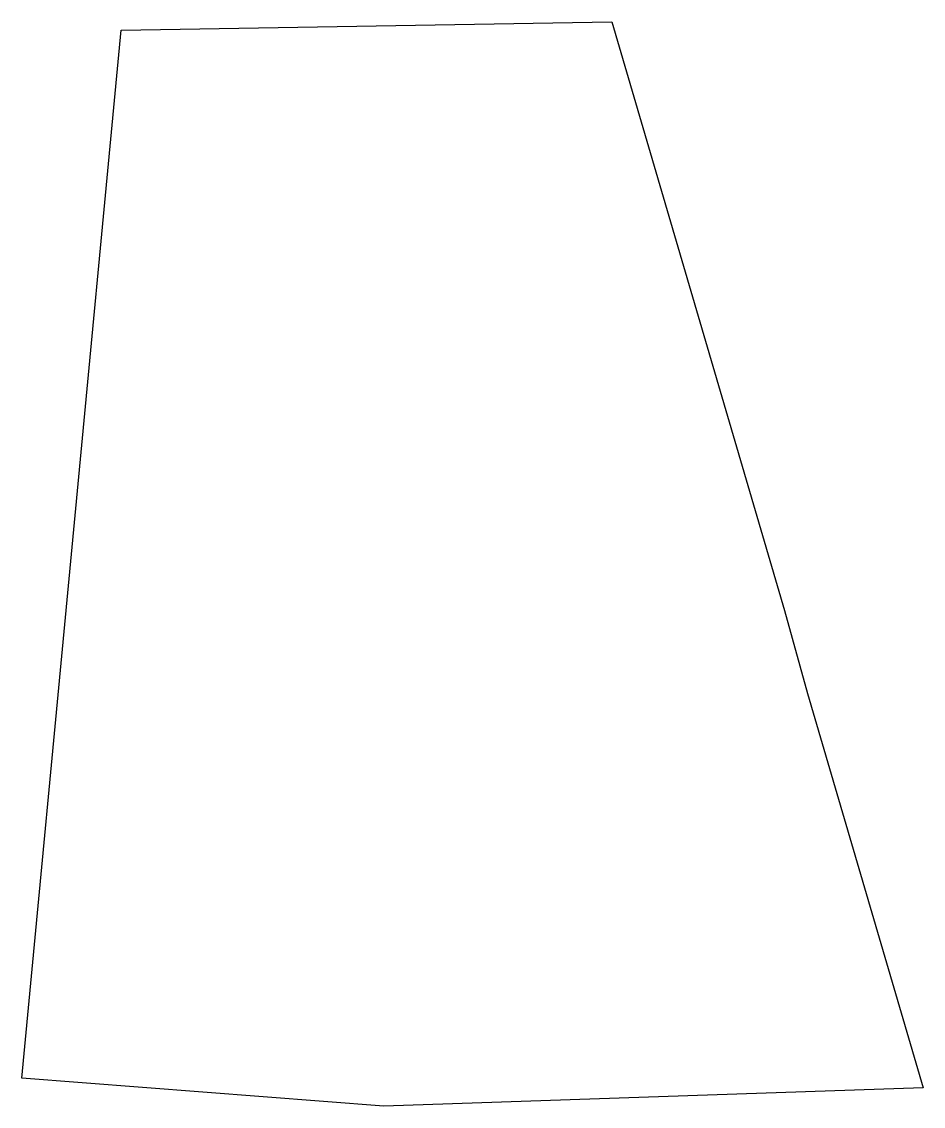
# Model space of a CAD drawing. Header units: millimetres. Extents: x 603437.2 to 603479.1, y 1301114.2 to 1301164.7.
import ezdxf

# ---------------------------------------------------------------- set-up
doc = ezdxf.new("R2010")
doc.units = ezdxf.units.MM

msp = doc.modelspace()

# ---------------------------------------------------------------- linework, layer by layer
msp.add_lwpolyline([(603441.806, 1301164.256), (603464.627, 1301164.652), (603472.654, 1301137.282), (603473.716, 1301133.426), (603479.107, 1301115.102), (603454.021, 1301114.241), (603437.172, 1301115.553)], close=True)

doc.saveas('drawing.dxf')
